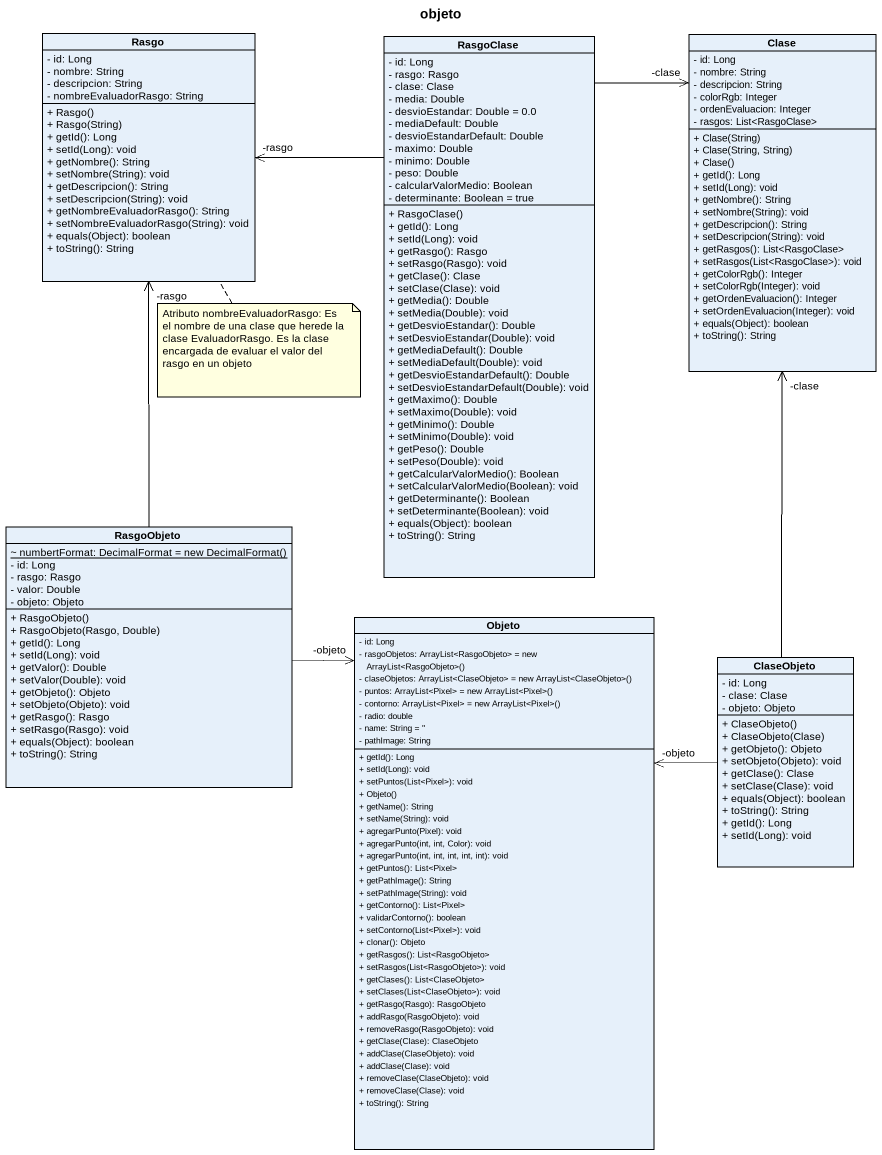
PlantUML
@startuml
title objeto
hide circle
hide empty members
skinparam classAttributeIconSize 0
class Rasgo {
  - id: Long
  - nombre: String
  - descripcion: String
  - nombreEvaluadorRasgo: String
  + Rasgo()
  + Rasgo(String)
  + getId(): Long
  + setId(Long): void
  + getNombre(): String
  + setNombre(String): void
  + getDescripcion(): String
  + setDescripcion(String): void
  + getNombreEvaluadorRasgo(): String
  + setNombreEvaluadorRasgo(String): void
  + equals(Object): boolean
  + toString(): String
}
class RasgoClase {
  - id: Long
  - rasgo: Rasgo
  - clase: Clase
  - media: Double
  - desvioEstandar: Double = 0.0
  - mediaDefault: Double
  - desvioEstandarDefault: Double
  - maximo: Double
  - minimo: Double
  - peso: Double
  - calcularValorMedio: Boolean
  - determinante: Boolean = true
  + RasgoClase()
  + getId(): Long
  + setId(Long): void
  + getRasgo(): Rasgo
  + setRasgo(Rasgo): void
  + getClase(): Clase
  + setClase(Clase): void
  + getMedia(): Double
  + setMedia(Double): void
  + getDesvioEstandar(): Double
  + setDesvioEstandar(Double): void
  + getMediaDefault(): Double
  + setMediaDefault(Double): void
  + getDesvioEstandarDefault(): Double
  + setDesvioEstandarDefault(Double): void
  + getMaximo(): Double
  + setMaximo(Double): void
  + getMinimo(): Double
  + setMinimo(Double): void
  + getPeso(): Double
  + setPeso(Double): void
  + getCalcularValorMedio(): Boolean
  + setCalcularValorMedio(Boolean): void
  + getDeterminante(): Boolean
  + setDeterminante(Boolean): void
  + equals(Object): boolean
  + toString(): String
}
class Clase {
  - id: Long
  - nombre: String
  - descripcion: String
  - colorRgb: Integer
  - ordenEvaluacion: Integer
  - rasgos: List<RasgoClase>
  + Clase(String)
  + Clase(String, String)
  + Clase()
  + getId(): Long
  + setId(Long): void
  + getNombre(): String
  + setNombre(String): void
  + getDescripcion(): String
  + setDescripcion(String): void
  + getRasgos(): List<RasgoClase>
  + setRasgos(List<RasgoClase>): void
  + getColorRgb(): Integer
  + setColorRgb(Integer): void
  + getOrdenEvaluacion(): Integer
  + setOrdenEvaluacion(Integer): void
  + equals(Object): boolean
  + toString(): String
}
class RasgoObjeto {
  {static} {field} ~ numbertFormat: DecimalFormat = new DecimalFormat()
  - id: Long
  - rasgo: Rasgo
  - valor: Double
  - objeto: Objeto
  + RasgoObjeto()
  + RasgoObjeto(Rasgo, Double)
  + getId(): Long
  + setId(Long): void
  + getValor(): Double
  + setValor(Double): void
  + getObjeto(): Objeto
  + setObjeto(Objeto): void
  + getRasgo(): Rasgo
  + setRasgo(Rasgo): void
  + equals(Object): boolean
  + toString(): String
}
class Objeto {
  - id: Long
  {field} - rasgoObjetos: ArrayList<RasgoObjeto> = new ArrayList<RasgoObjeto>()
  {field} - claseObjetos: ArrayList<ClaseObjeto> = new ArrayList<ClaseObjeto>()
  {field} - puntos: ArrayList<Pixel> = new ArrayList<Pixel>()
  {field} - contorno: ArrayList<Pixel> = new ArrayList<Pixel>()
  - radio: double
  - name: String = ''
  - pathImage: String
  + getId(): Long
  + setId(Long): void
  + setPuntos(List<Pixel>): void
  + Objeto()
  + getName(): String
  + setName(String): void
  + agregarPunto(Pixel): void
  + agregarPunto(int, int, Color): void
  + agregarPunto(int, int, int, int, int): void
  + getPuntos(): List<Pixel>
  + getPathImage(): String
  + setPathImage(String): void
  + getContorno(): List<Pixel>
  + validarContorno(): boolean
  + setContorno(List<Pixel>): void
  + clonar(): Objeto
  + getRasgos(): List<RasgoObjeto>
  + setRasgos(List<RasgoObjeto>): void
  + getClases(): List<ClaseObjeto>
  + setClases(List<ClaseObjeto>): void
  + getRasgo(Rasgo): RasgoObjeto
  + addRasgo(RasgoObjeto): void
  + removeRasgo(RasgoObjeto): void
  + getClase(Clase): ClaseObjeto
  + addClase(ClaseObjeto): void
  + addClase(Clase): void
  + removeClase(ClaseObjeto): void
  + removeClase(Clase): void
  + toString(): String
}
class ClaseObjeto {
  - id: Long
  - clase: Clase
  - objeto: Objeto
  + ClaseObjeto()
  + ClaseObjeto(Clase)
  + getObjeto(): Objeto
  + setObjeto(Objeto): void
  + getClase(): Clase
  + setClase(Clase): void
  + equals(Object): boolean
  + toString(): String
  + getId(): Long
  + setId(Long): void
}
RasgoClase -left-> "-rasgo" Rasgo
RasgoClase -right-> "-clase" Clase
RasgoObjeto -up-> "-rasgo" Rasgo
RasgoObjeto --> "-objeto" Objeto
ClaseObjeto -up-> "-clase" Clase
ClaseObjeto -left-> "-objeto" Objeto
note bottom of Rasgo : Atributo nombreEvaluadorRasgo: Es el nombre de una clase que herede la clase EvaluadorRasgo. Es la clase encargada de evaluar el valor del rasgo en un objeto
@enduml
